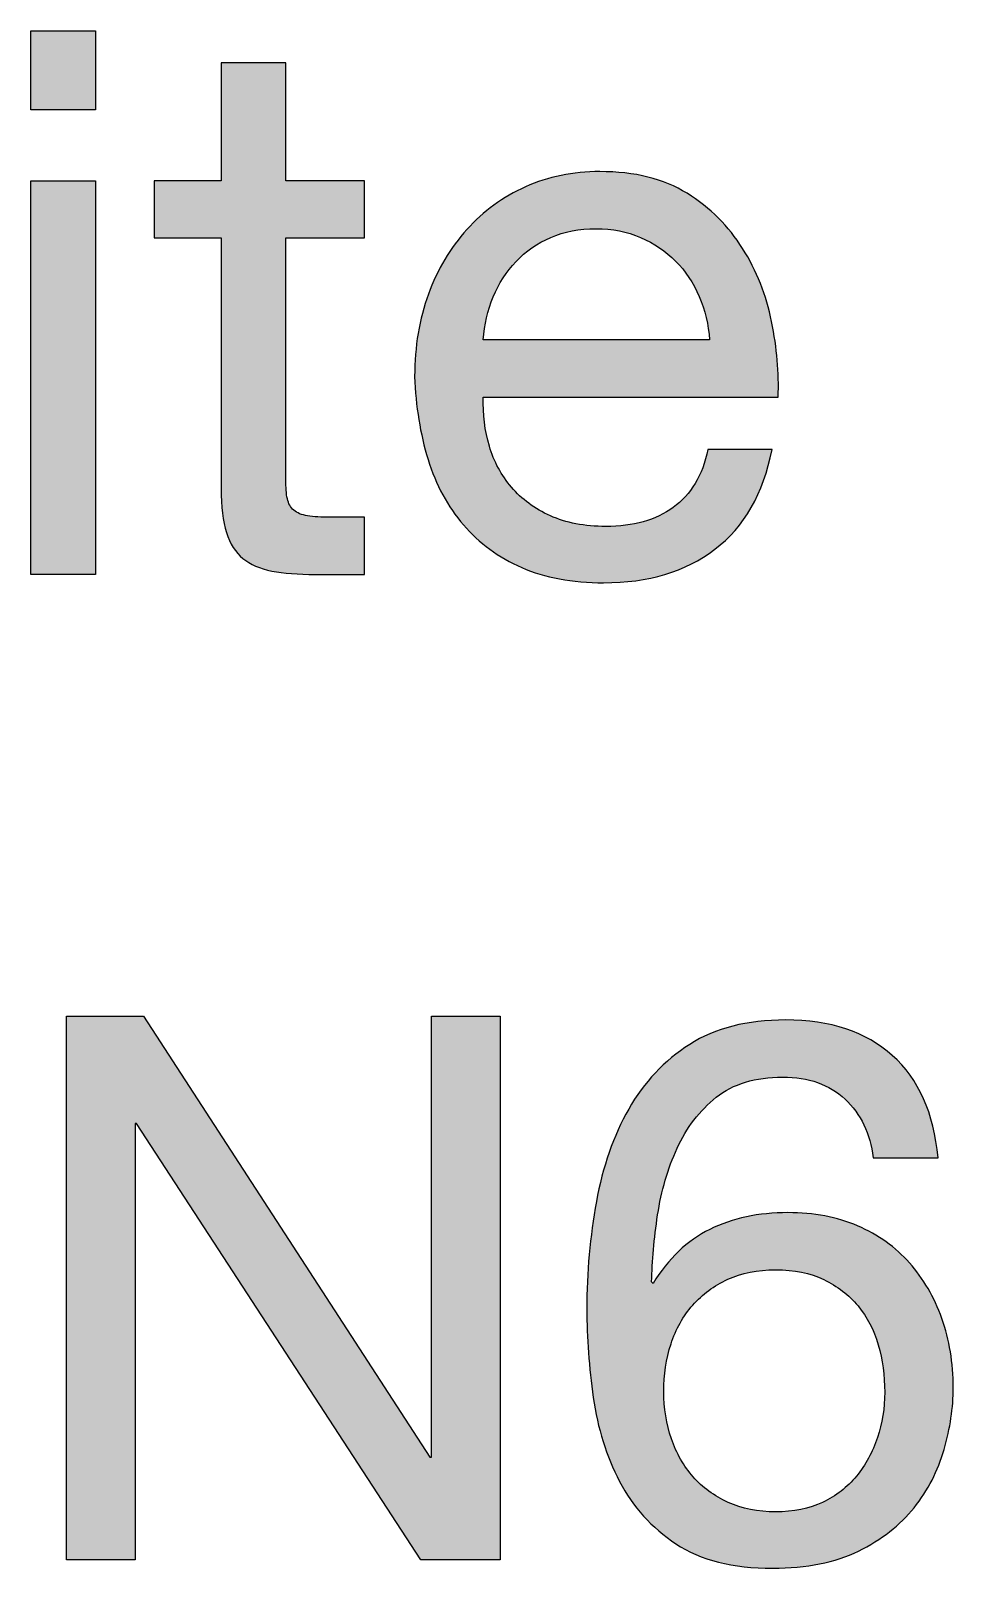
# Paper-space layout 'A2mask' of a CAD drawing. Extents: x 0 to 564, y 0 to 393.
# Drawn here: x 464.72 to 468.21, y 41.41 to 47.24 of the extents above; entities that cross this region are included whole.
import ezdxf
from ezdxf.enums import TextEntityAlignment as Align

# ---------------------------------------------------------------- set-up
doc = ezdxf.new("R2010")
doc.units = 0
doc.layers.get('0').update_dxf_attribs({"linetype": 'CONTINUOUS'})
doc.layers.get('Defpoints').update_dxf_attribs({"linetype": 'CONTINUOUS'})
doc.layers.add('JPP_Mask', color=7, linetype='CONTINUOUS')
doc.styles.add('JPP', font='arial.ttf')

# ---------------------------------------------------------------- blocks, each defined once
blk = doc.blocks.new('A2mask')
at = {"true_color": 0x004a91}
for points in [[(464.9657, 47.238), (464.7208, 47.238), (464.7208, 46.9381), (464.9657, 46.9381)], [(464.9657, 46.6699), (464.7208, 46.6699), (464.7208, 45.1788), (464.9657, 45.1788)], [(465.1158, 43.0989), (465.1214, 43.0989), (466.1973, 41.4465), (466.4972, 41.4465), (466.4972, 43.5056), (466.2374, 43.5056), (466.2374, 41.8358), (466.2318, 41.8358), (465.1473, 43.5056), (464.856, 43.5056), (464.856, 41.4465), (465.1158, 41.4465)]]:
    blk.add_hatch(color=154, dxfattribs=at).paths.add_polyline_path(points)
h = blk.add_hatch(color=154, dxfattribs=at)
edge = h.paths.add_edge_path()
edge.add_spline(control_points=[(465.9839, 46.5617), (465.9839, 46.6158), (465.9839, 46.6699), (465.9839, 46.6699), (465.9839, 46.6699), (465.9653, 46.6699), (465.9375, 46.6699)], knot_values=[21.749925, 21.749925, 21.749925, 21.749925, 22.249925, 22.249925, 22.249925, 22.5, 22.5, 22.5, 22.5], degree=3, periodic=0)
edge.add_spline(control_points=[(465.9375, 46.6699), (465.9096, 46.6699), (465.8724, 46.6699), (465.8353, 46.6699)], knot_values=[21.49993, 21.49993, 21.49993, 21.49993, 21.749925, 21.749925, 21.749925, 21.749925], degree=3, periodic=0)
edge.add_spline(control_points=[(465.8353, 46.6699), (465.8167, 46.6699), (465.7981, 46.6699), (465.7807, 46.6699)], knot_values=[21.374932, 21.374932, 21.374932, 21.374932, 21.49993, 21.49993, 21.49993, 21.49993], degree=3, periodic=0)
edge.add_spline(control_points=[(465.7807, 46.6699), (465.7633, 46.6699), (465.747, 46.6699), (465.7331, 46.6699)], knot_values=[21.249935, 21.249935, 21.249935, 21.249935, 21.374932, 21.374932, 21.374932, 21.374932], degree=3, periodic=0)
edge.add_spline(control_points=[(465.7331, 46.6699), (465.7262, 46.6699), (465.7198, 46.6699), (465.7141, 46.6699)], knot_values=[21.187436, 21.187436, 21.187436, 21.187436, 21.249935, 21.249935, 21.249935, 21.249935], degree=3, periodic=0)
edge.add_spline(control_points=[(465.7141, 46.6699), (465.7085, 46.6699), (465.7035, 46.6699), (465.6995, 46.6699)], knot_values=[21.124938, 21.124938, 21.124938, 21.124938, 21.187436, 21.187436, 21.187436, 21.187436], degree=3, periodic=0)
edge.add_spline(control_points=[(465.69, 46.6699), (465.6895, 46.6699), (465.689, 46.6699), (465.6886, 46.6699)], knot_values=[21.046814, 21.046814, 21.046814, 21.046814, 21.062439, 21.062439, 21.062439, 21.062439], degree=3, periodic=0)
edge.add_spline(control_points=[(465.6886, 46.6699), (465.6882, 46.6699), (465.6878, 46.6699), (465.6875, 46.6699)], knot_values=[21.031189, 21.031189, 21.031189, 21.031189, 21.046814, 21.046814, 21.046814, 21.046814], degree=3, periodic=0)
edge.add_spline(control_points=[(465.6875, 46.6699), (465.6874, 46.6699), (465.6873, 46.6699), (465.6872, 46.6699)], knot_values=[21.023377, 21.023377, 21.023377, 21.023377, 21.031189, 21.031189, 21.031189, 21.031189], degree=3, periodic=0)
edge.add_spline(control_points=[(465.6872, 46.6699), (465.6871, 46.6699), (465.687, 46.6699), (465.6869, 46.6699)], knot_values=[21.015565, 21.015565, 21.015565, 21.015565, 21.023377, 21.023377, 21.023377, 21.023377], degree=3, periodic=0)
edge.add_spline(control_points=[(465.6869, 46.6699), (465.6869, 46.6699), (465.6868, 46.6699), (465.6868, 46.6699)], knot_values=[21.011659, 21.011659, 21.011659, 21.011659, 21.015565, 21.015565, 21.015565, 21.015565], degree=3, periodic=0)
edge.add_spline(control_points=[(465.6868, 46.6699), (465.6868, 46.6699), (465.6868, 46.6699), (465.6868, 46.6699)], knot_values=[21.007752, 21.007752, 21.007752, 21.007752, 21.011659, 21.011659, 21.011659, 21.011659], degree=3, periodic=0)
edge.add_spline(control_points=[(465.6868, 46.6699), (465.6867, 46.6699), (465.6867, 46.6699), (465.6867, 46.6699)], knot_values=[21.005799, 21.005799, 21.005799, 21.005799, 21.007752, 21.007752, 21.007752, 21.007752], degree=3, periodic=0)
edge.add_spline(control_points=[(465.6867, 46.6699), (465.6867, 46.6699), (465.6867, 46.6699), (465.6867, 46.6699)], knot_values=[21.003846, 21.003846, 21.003846, 21.003846, 21.005799, 21.005799, 21.005799, 21.005799], degree=3, periodic=0)
edge.add_spline(control_points=[(465.6867, 46.6699), (465.6867, 46.6699), (465.6867, 46.6699), (465.6867, 46.6699)], knot_values=[21.00287, 21.00287, 21.00287, 21.00287, 21.003846, 21.003846, 21.003846, 21.003846], degree=3, periodic=0)
edge.add_spline(control_points=[(465.6867, 46.6699), (465.6867, 46.6699), (465.6867, 46.6699), (465.6867, 46.6699)], knot_values=[21.001893, 21.001893, 21.001893, 21.001893, 21.00287, 21.00287, 21.00287, 21.00287], degree=3, periodic=0)
edge.add_spline(control_points=[(465.6867, 46.6699), (465.6867, 46.6699), (465.6867, 46.6699), (465.6867, 46.6699)], knot_values=[21.001405, 21.001405, 21.001405, 21.001405, 21.001893, 21.001893, 21.001893, 21.001893], degree=3, periodic=0)
edge.add_spline(control_points=[(465.6867, 46.6699), (465.6867, 46.6699), (465.6867, 46.6699), (465.6867, 46.6699), (465.6867, 46.6699), (465.6867, 46.6699), (465.6867, 46.6699)], knot_values=[20.99994, 20.99994, 20.99994, 20.99994, 21.001345, 21.001345, 21.001345, 21.001405, 21.001405, 21.001405, 21.001405], degree=3, periodic=0)
edge.add_spline(control_points=[(465.6867, 46.6699), (465.6867, 46.6699), (465.6867, 46.6978), (465.6867, 46.7398)], knot_values=[20.749945, 20.749945, 20.749945, 20.749945, 20.99994, 20.99994, 20.99994, 20.99994], degree=3, periodic=0)
edge.add_spline(control_points=[(465.6867, 46.7398), (465.6867, 46.7817), (465.6867, 46.8375), (465.6867, 46.8934)], knot_values=[20.49995, 20.49995, 20.49995, 20.49995, 20.749945, 20.749945, 20.749945, 20.749945], degree=3, periodic=0)
edge.add_spline(control_points=[(465.6867, 46.8934), (465.6867, 46.9214), (465.6867, 46.9493), (465.6867, 46.9755)], knot_values=[20.374952, 20.374952, 20.374952, 20.374952, 20.49995, 20.49995, 20.49995, 20.49995], degree=3, periodic=0)
edge.add_spline(control_points=[(465.6867, 46.9755), (465.6867, 47.0017), (465.6867, 47.0261), (465.6867, 47.0471)], knot_values=[20.249955, 20.249955, 20.249955, 20.249955, 20.374952, 20.374952, 20.374952, 20.374952], degree=3, periodic=0)
edge.add_spline(control_points=[(465.6867, 47.0471), (465.6867, 47.0575), (465.6867, 47.0671), (465.6867, 47.0756)], knot_values=[20.187456, 20.187456, 20.187456, 20.187456, 20.249955, 20.249955, 20.249955, 20.249955], degree=3, periodic=0)
edge.add_spline(control_points=[(465.6867, 47.0756), (465.6867, 47.0842), (465.6867, 47.0916), (465.6867, 47.0977)], knot_values=[20.124958, 20.124958, 20.124958, 20.124958, 20.187456, 20.187456, 20.187456, 20.187456], degree=3, periodic=0)
edge.add_spline(control_points=[(465.6867, 47.0977), (465.6867, 47.1007), (465.6867, 47.1035), (465.6867, 47.1058)], knot_values=[20.093708, 20.093708, 20.093708, 20.093708, 20.124958, 20.124958, 20.124958, 20.124958], degree=3, periodic=0)
edge.add_spline(control_points=[(465.6867, 47.1169), (465.6867, 47.1169), (465.6867, 47.1169), (465.6867, 47.1169), (465.6867, 47.1169), (465.6867, 47.1169), (465.6867, 47.1169)], knot_values=[19.999959, 19.999959, 19.999959, 19.999959, 20, 20, 20, 20.000692, 20.000692, 20.000692, 20.000692], degree=3, periodic=0)
edge.add_spline(control_points=[(465.6867, 47.1169), (465.6867, 47.1169), (465.6714, 47.1169), (465.6484, 47.1169)], knot_values=[19.749965, 19.749965, 19.749965, 19.749965, 19.999959, 19.999959, 19.999959, 19.999959], degree=3, periodic=0)
edge.add_spline(control_points=[(465.6484, 47.1169), (465.6254, 47.1169), (465.5947, 47.1169), (465.5641, 47.1169)], knot_values=[19.49997, 19.49997, 19.49997, 19.49997, 19.749965, 19.749965, 19.749965, 19.749965], degree=3, periodic=0)
edge.add_spline(control_points=[(465.5641, 47.1169), (465.5488, 47.1169), (465.5334, 47.1169), (465.5191, 47.1169)], knot_values=[19.374972, 19.374972, 19.374972, 19.374972, 19.49997, 19.49997, 19.49997, 19.49997], degree=3, periodic=0)
edge.add_spline(control_points=[(465.5191, 47.1169), (465.5047, 47.1169), (465.4913, 47.1169), (465.4798, 47.1169)], knot_values=[19.249975, 19.249975, 19.249975, 19.249975, 19.374972, 19.374972, 19.374972, 19.374972], degree=3, periodic=0)
edge.add_spline(control_points=[(465.4798, 47.1169), (465.4741, 47.1169), (465.4688, 47.1169), (465.4641, 47.1169)], knot_values=[19.187476, 19.187476, 19.187476, 19.187476, 19.249975, 19.249975, 19.249975, 19.249975], degree=3, periodic=0)
edge.add_spline(control_points=[(465.4641, 47.1169), (465.4595, 47.1169), (465.4554, 47.1169), (465.452, 47.1169)], knot_values=[19.124977, 19.124977, 19.124977, 19.124977, 19.187476, 19.187476, 19.187476, 19.187476], degree=3, periodic=0)
edge.add_spline(control_points=[(465.4415, 47.1169), (465.4415, 47.1169), (465.4415, 47.1169), (465.4415, 47.1169), (465.4415, 47.1169), (465.4415, 47.1169), (465.4415, 47.1169)], knot_values=[18.99998, 18.99998, 18.99998, 18.99998, 19.001424, 19.001424, 19.001424, 19.001445, 19.001445, 19.001445, 19.001445], degree=3, periodic=0)
edge.add_spline(control_points=[(465.4415, 47.1169), (465.4415, 47.1169), (465.4415, 47.0051), (465.4415, 46.8934)], knot_values=[18.49999, 18.49999, 18.49999, 18.49999, 18.99998, 18.99998, 18.99998, 18.99998], degree=3, periodic=0)
edge.add_spline(control_points=[(465.4415, 46.8934), (465.4415, 46.7816), (465.4415, 46.6699), (465.4415, 46.6699), (465.4415, 46.6699), (465.4415, 46.6699), (465.4415, 46.6699)], knot_values=[17.999023, 17.999023, 17.999023, 17.999023, 18.499013, 18.499013, 18.499013, 18.49999, 18.49999, 18.49999, 18.49999], degree=3, periodic=0)
edge.add_spline(control_points=[(465.4352, 46.6699), (465.4339, 46.6699), (465.4323, 46.6699), (465.4306, 46.6699)], knot_values=[17.875003, 17.875003, 17.875003, 17.875003, 17.906252, 17.906252, 17.906252, 17.906252], degree=3, periodic=0)
edge.add_spline(control_points=[(465.4306, 46.6699), (465.4271, 46.6699), (465.4229, 46.6699), (465.4181, 46.6699)], knot_values=[17.812504, 17.812504, 17.812504, 17.812504, 17.875003, 17.875003, 17.875003, 17.875003], degree=3, periodic=0)
edge.add_spline(control_points=[(465.4181, 46.6699), (465.4132, 46.6699), (465.4078, 46.6699), (465.4018, 46.6699)], knot_values=[17.750005, 17.750005, 17.750005, 17.750005, 17.812504, 17.812504, 17.812504, 17.812504], degree=3, periodic=0)
edge.add_spline(control_points=[(465.4018, 46.6699), (465.3899, 46.6699), (465.3761, 46.6699), (465.3612, 46.6699)], knot_values=[17.625007, 17.625007, 17.625007, 17.625007, 17.750005, 17.750005, 17.750005, 17.750005], degree=3, periodic=0)
edge.add_spline(control_points=[(465.3612, 46.6699), (465.3463, 46.6699), (465.3305, 46.6699), (465.3146, 46.6699)], knot_values=[17.50001, 17.50001, 17.50001, 17.50001, 17.625008, 17.625008, 17.625008, 17.625008], degree=3, periodic=0)
edge.add_spline(control_points=[(465.3146, 46.6699), (465.2829, 46.6699), (465.2511, 46.6699), (465.2273, 46.6699)], knot_values=[17.250015, 17.250015, 17.250015, 17.250015, 17.50001, 17.50001, 17.50001, 17.50001], degree=3, periodic=0)
edge.add_spline(control_points=[(465.2273, 46.6699), (465.2035, 46.6699), (465.1877, 46.6699), (465.1877, 46.6699), (465.1877, 46.6699), (465.1877, 46.6699), (465.1877, 46.6699)], knot_values=[16.999043, 16.999043, 16.999043, 16.999043, 17.249058, 17.249058, 17.249058, 17.250015, 17.250015, 17.250015, 17.250015], degree=3, periodic=0)
edge.add_spline(control_points=[(465.1877, 46.6606), (465.1877, 46.6576), (465.1877, 46.654), (465.1877, 46.6499)], knot_values=[16.812524, 16.812524, 16.812524, 16.812524, 16.875023, 16.875023, 16.875023, 16.875023], degree=3, periodic=0)
edge.add_spline(control_points=[(465.1877, 46.6499), (465.1877, 46.6458), (465.1877, 46.6412), (465.1877, 46.6361)], knot_values=[16.750025, 16.750025, 16.750025, 16.750025, 16.812524, 16.812524, 16.812524, 16.812524], degree=3, periodic=0)
edge.add_spline(control_points=[(465.1877, 46.6361), (465.1877, 46.6259), (465.1877, 46.6141), (465.1877, 46.6014)], knot_values=[16.625028, 16.625028, 16.625028, 16.625028, 16.750025, 16.750025, 16.750025, 16.750025], degree=3, periodic=0)
edge.add_spline(control_points=[(465.1877, 46.6014), (465.1877, 46.5888), (465.1877, 46.5752), (465.1877, 46.5617)], knot_values=[16.50003, 16.50003, 16.50003, 16.50003, 16.625028, 16.625028, 16.625028, 16.625028], degree=3, periodic=0)
edge.add_spline(control_points=[(465.1877, 46.5617), (465.1877, 46.5347), (465.1877, 46.5076), (465.1877, 46.4873)], knot_values=[16.250035, 16.250035, 16.250035, 16.250035, 16.50003, 16.50003, 16.50003, 16.50003], degree=3, periodic=0)
edge.add_spline(control_points=[(465.1877, 46.4873), (465.1877, 46.467), (465.1877, 46.4535), (465.1877, 46.4535), (465.1877, 46.4535), (465.1877, 46.4535), (465.1877, 46.4535)], knot_values=[15.999063, 15.999063, 15.999063, 15.999063, 16.249098, 16.249098, 16.249098, 16.250035, 16.250035, 16.250035, 16.250035], degree=3, periodic=0)
edge.add_spline(control_points=[(465.194, 46.4535), (465.1953, 46.4535), (465.1968, 46.4535), (465.1986, 46.4535)], knot_values=[15.875042, 15.875042, 15.875042, 15.875042, 15.906292, 15.906292, 15.906292, 15.906292], degree=3, periodic=0)
edge.add_spline(control_points=[(465.1986, 46.4535), (465.2021, 46.4535), (465.2063, 46.4535), (465.2111, 46.4535)], knot_values=[15.812544, 15.812544, 15.812544, 15.812544, 15.875042, 15.875042, 15.875042, 15.875042], degree=3, periodic=0)
edge.add_spline(control_points=[(465.2111, 46.4535), (465.2159, 46.4535), (465.2214, 46.4535), (465.2273, 46.4535)], knot_values=[15.750045, 15.750045, 15.750045, 15.750045, 15.812544, 15.812544, 15.812544, 15.812544], degree=3, periodic=0)
edge.add_spline(control_points=[(465.2273, 46.4535), (465.2392, 46.4535), (465.2531, 46.4535), (465.268, 46.4535)], knot_values=[15.625048, 15.625048, 15.625048, 15.625048, 15.750045, 15.750045, 15.750045, 15.750045], degree=3, periodic=0)
edge.add_spline(control_points=[(465.268, 46.4535), (465.2828, 46.4535), (465.2987, 46.4535), (465.3146, 46.4535)], knot_values=[15.50005, 15.50005, 15.50005, 15.50005, 15.625048, 15.625048, 15.625048, 15.625048], degree=3, periodic=0)
edge.add_spline(control_points=[(465.3146, 46.4535), (465.3463, 46.4535), (465.378, 46.4535), (465.4018, 46.4535)], knot_values=[15.250055, 15.250055, 15.250055, 15.250055, 15.50005, 15.50005, 15.50005, 15.50005], degree=3, periodic=0)
edge.add_spline(control_points=[(465.4018, 46.4535), (465.4256, 46.4535), (465.4415, 46.4535), (465.4415, 46.4535), (465.4415, 46.4535), (465.4415, 46.4535), (465.4415, 46.4535)], knot_values=[14.999572, 14.999572, 14.999572, 14.999572, 15.249627, 15.249627, 15.249627, 15.250055, 15.250055, 15.250055, 15.250055], degree=3, periodic=0)
edge.add_spline(control_points=[(465.4415, 46.4429), (465.4415, 46.4394), (465.4415, 46.4351), (465.4415, 46.4301)], knot_values=[14.906312, 14.906312, 14.906312, 14.906312, 14.937561, 14.937561, 14.937561, 14.937561], degree=3, periodic=0)
edge.add_spline(control_points=[(465.4415, 46.4301), (465.4415, 46.4251), (465.4415, 46.4193), (465.4415, 46.4128)], knot_values=[14.875063, 14.875063, 14.875063, 14.875063, 14.906312, 14.906312, 14.906312, 14.906312], degree=3, periodic=0)
edge.add_spline(control_points=[(465.4415, 46.4128), (465.4415, 46.3998), (465.4415, 46.3841), (465.4415, 46.366)], knot_values=[14.812564, 14.812564, 14.812564, 14.812564, 14.875063, 14.875063, 14.875063, 14.875063], degree=3, periodic=0)
edge.add_spline(control_points=[(465.4415, 46.366), (465.4415, 46.3479), (465.4415, 46.3276), (465.4415, 46.3053)], knot_values=[14.750065, 14.750065, 14.750065, 14.750065, 14.812564, 14.812564, 14.812564, 14.812564], degree=3, periodic=0)
edge.add_spline(control_points=[(465.4415, 46.3053), (465.4415, 46.2609), (465.4415, 46.209), (465.4415, 46.1534)], knot_values=[14.625068, 14.625068, 14.625068, 14.625068, 14.750065, 14.750065, 14.750065, 14.750065], degree=3, periodic=0)
edge.add_spline(control_points=[(465.4415, 46.1534), (465.4415, 46.0978), (465.4415, 46.0385), (465.4415, 45.9792)], knot_values=[14.50007, 14.50007, 14.50007, 14.50007, 14.625068, 14.625068, 14.625068, 14.625068], degree=3, periodic=0)
edge.add_spline(control_points=[(465.4415, 45.9792), (465.4415, 45.8606), (465.4415, 45.742), (465.4415, 45.653)], knot_values=[14.250075, 14.250075, 14.250075, 14.250075, 14.50007, 14.50007, 14.50007, 14.50007], degree=3, periodic=0)
edge.add_spline(control_points=[(465.4415, 45.653), (465.4415, 45.564), (465.4415, 45.5047), (465.4415, 45.5047), (465.4415, 45.4354), (465.4485, 45.3798), (465.4617, 45.3374)], knot_values=[13, 13, 13, 13, 13.250075, 13.250075, 13.250075, 14.250075, 14.250075, 14.250075, 14.250075], degree=3, periodic=0)
edge.add_spline(control_points=[(465.4617, 45.3374), (465.4753, 45.2951), (465.4958, 45.2625), (465.5237, 45.2394)], knot_values=[12, 12, 12, 12, 13, 13, 13, 13], degree=3, periodic=0)
edge.add_spline(control_points=[(465.5237, 45.2394), (465.5515, 45.2162), (465.5883, 45.2005), (465.6333, 45.1917)], knot_values=[11, 11, 11, 11, 12, 12, 12, 12], degree=3, periodic=0)
edge.add_spline(control_points=[(465.6333, 45.1917), (465.6784, 45.1831), (465.7328, 45.1788), (465.7964, 45.1788)], knot_values=[10, 10, 10, 10, 11, 11, 11, 11], degree=3, periodic=0)
edge.add_spline(control_points=[(465.7964, 45.1788), (465.7964, 45.1788), (465.9839, 45.1788), (465.9839, 45.1788), (465.9839, 45.1788), (465.9839, 45.2329), (465.9839, 45.287)], knot_values=[8.5, 8.5, 8.5, 8.5, 9.5, 9.5, 9.5, 10, 10, 10, 10], degree=3, periodic=0)
edge.add_spline(control_points=[(465.9839, 45.287), (465.9839, 45.3411), (465.9839, 45.3952), (465.9839, 45.3952)], knot_values=[8, 8, 8, 8, 8.5, 8.5, 8.5, 8.5], degree=3, periodic=0)
edge.add_spline(control_points=[(465.9839, 45.3952), (465.9839, 45.3952), (465.8713, 45.3952), (465.8713, 45.3952)], knot_values=[7.00001, 7.00001, 7.00001, 7.00001, 7.99999, 7.99999, 7.99999, 7.99999], degree=3, periodic=0)
edge.add_spline(control_points=[(465.8713, 45.3952), (465.8328, 45.3952), (465.8017, 45.3965), (465.7775, 45.3995)], knot_values=[6, 6, 6, 6, 7, 7, 7, 7], degree=3, periodic=0)
edge.add_spline(control_points=[(465.7775, 45.3995), (465.7536, 45.4023), (465.7347, 45.4086), (465.7215, 45.4182)], knot_values=[5, 5, 5, 5, 6, 6, 6, 6], degree=3, periodic=0)
edge.add_spline(control_points=[(465.7215, 45.4182), (465.7079, 45.4278), (465.6986, 45.4412), (465.694, 45.4586)], knot_values=[4, 4, 4, 4, 5, 5, 5, 5], degree=3, periodic=0)
edge.add_spline(control_points=[(465.694, 45.4586), (465.689, 45.4759), (465.6867, 45.4989), (465.6867, 45.5277)], knot_values=[3, 3, 3, 3, 4, 4, 4, 4], degree=3, periodic=0)
edge.add_spline(control_points=[(465.6867, 45.5277), (465.6867, 45.5277), (465.6867, 46.4535), (465.6867, 46.4535), (465.6867, 46.4535), (465.761, 46.4535), (465.8353, 46.4535)], knot_values=[1.5, 1.5, 1.5, 1.5, 2.5, 2.5, 2.5, 3, 3, 3, 3], degree=3, periodic=0)
edge.add_spline(control_points=[(465.8353, 46.4535), (465.9096, 46.4535), (465.9839, 46.4535), (465.9839, 46.4535), (465.9839, 46.4535), (465.9839, 46.5076), (465.9839, 46.5617)], knot_values=[0.5, 0.5, 0.5, 0.5, 1, 1, 1, 1.5, 1.5, 1.5, 1.5], degree=3, periodic=0)
h = blk.add_hatch(color=154, dxfattribs=at)
edge = h.paths.add_edge_path()
edge.add_spline(control_points=[(466.4339, 45.8508), (466.4339, 45.8508), (467.5499, 45.8508), (467.5499, 45.8508), (467.5539, 45.9411), (467.5456, 46.0363), (467.5254, 46.1362)], knot_values=[12, 12, 12, 12, 13, 13, 13, 14, 14, 14, 14], degree=3, periodic=0)
edge.add_spline(control_points=[(467.5254, 46.1362), (467.5052, 46.2363), (467.4687, 46.3286), (467.4157, 46.4133)], knot_values=[11, 11, 11, 11, 12, 12, 12, 12], degree=3, periodic=0)
edge.add_spline(control_points=[(467.4157, 46.4133), (467.363, 46.4977), (467.2928, 46.5675), (467.2053, 46.6223)], knot_values=[10, 10, 10, 10, 11, 11, 11, 11], degree=3, periodic=0)
edge.add_spline(control_points=[(467.2053, 46.6223), (467.1178, 46.677), (467.0078, 46.7045), (466.8749, 46.7045)], knot_values=[9, 9, 9, 9, 10, 10, 10, 10], degree=3, periodic=0)
edge.add_spline(control_points=[(466.8749, 46.7045), (466.7732, 46.7045), (466.6794, 46.6853), (466.5939, 46.6469)], knot_values=[8, 8, 8, 8, 9, 9, 9, 9], degree=3, periodic=0)
edge.add_spline(control_points=[(466.5939, 46.6469), (466.5084, 46.6083), (466.4342, 46.5546), (466.3719, 46.4853)], knot_values=[7, 7, 7, 7, 8, 8, 8, 8], degree=3, periodic=0)
edge.add_spline(control_points=[(466.3719, 46.4853), (466.3093, 46.4161), (466.2606, 46.3344), (466.2261, 46.2401), (466.1917, 46.1459), (466.1741, 46.0421), (466.1741, 45.9287)], knot_values=[5, 5, 5, 5, 6, 6, 6, 7, 7, 7, 7], degree=3, periodic=0)
edge.add_spline(control_points=[(466.1741, 45.9287), (466.1781, 45.8152), (466.195, 45.7105), (466.2248, 45.6144)], knot_values=[4, 4, 4, 4, 5, 5, 5, 5], degree=3, periodic=0)
edge.add_spline(control_points=[(466.2248, 45.6144), (466.2546, 45.5181), (466.299, 45.4354), (466.3587, 45.3664)], knot_values=[3, 3, 3, 3, 4, 4, 4, 4], degree=3, periodic=0)
edge.add_spline(control_points=[(466.3587, 45.3664), (466.4183, 45.2971), (466.4919, 45.2433), (466.5794, 45.2048), (466.6668, 45.1664), (466.7702, 45.1472), (466.8895, 45.1472)], knot_values=[1, 1, 1, 1, 2, 2, 2, 3, 3, 3, 3], degree=3, periodic=0)
edge.add_spline(control_points=[(466.8895, 45.1472), (467.0585, 45.1472), (467.199, 45.1894), (467.3106, 45.2739)], knot_values=[0, 0, 0, 0, 1, 1, 1, 1], degree=3, periodic=0)
edge.add_spline(control_points=[(467.3106, 45.2739), (467.422, 45.3586), (467.4942, 45.4845), (467.527, 45.6518)], knot_values=[21, 21, 21, 21, 22, 22, 22, 22], degree=3, periodic=0)
edge.add_spline(control_points=[(467.527, 45.6518), (467.527, 45.6518), (467.2845, 45.6518), (467.2845, 45.6518), (467.2633, 45.5537), (467.2199, 45.4807), (467.1533, 45.4326)], knot_values=[19, 19, 19, 19, 20, 20, 20, 21, 21, 21, 21], degree=3, periodic=0)
edge.add_spline(control_points=[(467.1533, 45.4326), (467.087, 45.3846), (467.0018, 45.3606), (466.8981, 45.3606)], knot_values=[18, 18, 18, 18, 19, 19, 19, 19], degree=3, periodic=0)
edge.add_spline(control_points=[(466.8981, 45.3606), (466.8173, 45.3606), (466.747, 45.374), (466.6877, 45.4008)], knot_values=[17, 17, 17, 17, 18, 18, 18, 18], degree=3, periodic=0)
edge.add_spline(control_points=[(466.6877, 45.4008), (466.6281, 45.4278), (466.579, 45.4638), (466.5406, 45.509), (466.5022, 45.5542), (466.4743, 45.6061), (466.4568, 45.6647)], knot_values=[15, 15, 15, 15, 16, 16, 16, 17, 17, 17, 17], degree=3, periodic=0)
edge.add_spline(control_points=[(466.4568, 45.6647), (466.4395, 45.7234), (466.4319, 45.7853), (466.4339, 45.8508)], knot_values=[14, 14, 14, 14, 15, 15, 15, 15], degree=3, periodic=0)
edge = h.paths.add_edge_path(flags=16)
edge.add_spline(control_points=[(467.2904, 46.0672), (467.2904, 46.0672), (466.4339, 46.0672), (466.4339, 46.0672), (466.4375, 46.1248), (466.4501, 46.1792), (466.4713, 46.23)], knot_values=[6, 6, 6, 6, 7, 7, 7, 8, 8, 8, 8], degree=3, periodic=0)
edge.add_spline(control_points=[(466.4713, 46.23), (466.4925, 46.281), (466.5214, 46.3256), (466.5578, 46.3642)], knot_values=[5, 5, 5, 5, 6, 6, 6, 6], degree=3, periodic=0)
edge.add_spline(control_points=[(466.5578, 46.3642), (466.5943, 46.4027), (466.638, 46.4328), (466.689, 46.455)], knot_values=[4, 4, 4, 4, 5, 5, 5, 5], degree=3, periodic=0)
edge.add_spline(control_points=[(466.689, 46.455), (466.7401, 46.477), (466.7971, 46.4881), (466.8607, 46.4881)], knot_values=[3, 3, 3, 3, 4, 4, 4, 4], degree=3, periodic=0)
edge.add_spline(control_points=[(466.8607, 46.4881), (466.9223, 46.4881), (466.9783, 46.477), (467.0293, 46.455)], knot_values=[2, 2, 2, 2, 3, 3, 3, 3], degree=3, periodic=0)
edge.add_spline(control_points=[(467.0293, 46.455), (467.0804, 46.4328), (467.1244, 46.4031), (467.1619, 46.3655)], knot_values=[1, 1, 1, 1, 2, 2, 2, 2], degree=3, periodic=0)
edge.add_spline(control_points=[(467.1619, 46.3655), (467.1996, 46.3281), (467.2295, 46.2834), (467.2513, 46.2315)], knot_values=[0, 0, 0, 0, 1, 1, 1, 1], degree=3, periodic=0)
edge.add_spline(control_points=[(467.2513, 46.2315), (467.2735, 46.1797), (467.2865, 46.1248), (467.2904, 46.0672)], knot_values=[8, 8, 8, 8, 9, 9, 9, 9], degree=3, periodic=0)
h = blk.add_hatch(color=154, dxfattribs=at)
edge = h.paths.add_edge_path()
edge.add_spline(control_points=[(468.2129, 42.0982), (468.2129, 42.1923), (468.1987, 42.2798), (468.1698, 42.3607), (468.141, 42.4415), (468.0999, 42.5118), (468.0472, 42.5714)], knot_values=[10, 10, 10, 10, 11, 11, 11, 12, 12, 12, 12], degree=3, periodic=0)
edge.add_spline(control_points=[(468.0472, 42.5714), (467.9942, 42.6307), (467.9289, 42.6774), (467.8511, 42.7112)], knot_values=[9, 9, 9, 9, 10, 10, 10, 10], degree=3, periodic=0)
edge.add_spline(control_points=[(467.8511, 42.7112), (467.7732, 42.7447), (467.6854, 42.7616), (467.5873, 42.7616)], knot_values=[8, 8, 8, 8, 9, 9, 9, 9], degree=3, periodic=0)
edge.add_spline(control_points=[(467.5873, 42.7616), (467.4757, 42.7616), (467.3772, 42.7404), (467.2914, 42.6983)], knot_values=[7, 7, 7, 7, 8, 8, 8, 8], degree=3, periodic=0)
edge.add_spline(control_points=[(467.2914, 42.6983), (467.2059, 42.6559), (467.1344, 42.5876), (467.0767, 42.4935)], knot_values=[6, 6, 6, 6, 7, 7, 7, 7], degree=3, periodic=0)
edge.add_spline(control_points=[(467.0767, 42.4935), (467.0767, 42.4935), (467.0711, 42.4992), (467.0711, 42.4992)], knot_values=[5.00001, 5.00001, 5.00001, 5.00001, 6, 6, 6, 6], degree=3, periodic=0)
edge.add_spline(control_points=[(467.0711, 42.4992), (467.0727, 42.578), (467.0807, 42.6625), (467.0939, 42.753)], knot_values=[4, 4, 4, 4, 5, 5, 5, 5], degree=3, periodic=0)
edge.add_spline(control_points=[(467.0939, 42.753), (467.1075, 42.8434), (467.132, 42.9276), (467.1675, 43.0055), (467.203, 43.0833), (467.2527, 43.1476), (467.3159, 43.1983)], knot_values=[2, 2, 2, 2, 3, 3, 3, 4, 4, 4, 4], degree=3, periodic=0)
edge.add_spline(control_points=[(467.3159, 43.1983), (467.3796, 43.2493), (467.4631, 43.275), (467.5671, 43.275)], knot_values=[1, 1, 1, 1, 2, 2, 2, 2], degree=3, periodic=0)
edge.add_spline(control_points=[(467.5671, 43.275), (467.6652, 43.275), (467.7437, 43.247), (467.8034, 43.1914)], knot_values=[0, 0, 0, 0, 1, 1, 1, 1], degree=3, periodic=0)
edge.add_spline(control_points=[(467.8034, 43.1914), (467.863, 43.1357), (467.8988, 43.0615), (467.9101, 42.9694)], knot_values=[27, 27, 27, 27, 28, 28, 28, 28], degree=3, periodic=0)
edge.add_spline(control_points=[(467.9101, 42.9694), (467.9101, 42.9694), (468.1553, 42.9694), (468.1553, 42.9694), (468.14, 43.1383), (468.0824, 43.2677), (467.9823, 43.3572)], knot_values=[25, 25, 25, 25, 26, 26, 26, 27, 27, 27, 27], degree=3, periodic=0)
edge.add_spline(control_points=[(467.9823, 43.3572), (467.8822, 43.4465), (467.7477, 43.4912), (467.5784, 43.4912)], knot_values=[24, 24, 24, 24, 25, 25, 25, 25], degree=3, periodic=0)
edge.add_spline(control_points=[(467.5784, 43.4912), (467.4323, 43.4912), (467.3113, 43.4604), (467.2152, 43.399), (467.1191, 43.3375), (467.0423, 43.256), (466.9843, 43.1539)], knot_values=[22, 22, 22, 22, 23, 23, 23, 24, 24, 24, 24], degree=3, periodic=0)
edge.add_spline(control_points=[(466.9843, 43.1539), (466.9266, 43.0519), (466.8859, 42.9352), (466.862, 42.8034)], knot_values=[21, 21, 21, 21, 22, 22, 22, 22], degree=3, periodic=0)
edge.add_spline(control_points=[(466.862, 42.8034), (466.8378, 42.6718), (466.8259, 42.5356), (466.8259, 42.3955)], knot_values=[20, 20, 20, 20, 21, 21, 21, 21], degree=3, periodic=0)
edge.add_spline(control_points=[(466.8259, 42.3955), (466.8259, 42.2878), (466.8338, 42.1761), (466.8504, 42.0608)], knot_values=[19, 19, 19, 19, 20, 20, 20, 20], degree=3, periodic=0)
edge.add_spline(control_points=[(466.8504, 42.0608), (466.8666, 41.9455), (466.8998, 41.8398), (466.9498, 41.7437)], knot_values=[18, 18, 18, 18, 19, 19, 19, 19], degree=3, periodic=0)
edge.add_spline(control_points=[(466.9498, 41.7437), (466.9998, 41.6473), (467.0711, 41.5684), (467.1632, 41.5071)], knot_values=[17, 17, 17, 17, 18, 18, 18, 18], degree=3, periodic=0)
edge.add_spline(control_points=[(467.1632, 41.5071), (467.2556, 41.4455), (467.3776, 41.4147), (467.5297, 41.4147)], knot_values=[16, 16, 16, 16, 17, 17, 17, 17], degree=3, periodic=0)
edge.add_spline(control_points=[(467.5297, 41.4147), (467.6582, 41.4147), (467.7666, 41.4365), (467.8541, 41.4796)], knot_values=[15, 15, 15, 15, 16, 16, 16, 16], degree=3, periodic=0)
edge.add_spline(control_points=[(467.8541, 41.4796), (467.9415, 41.523), (468.0115, 41.5777), (468.0645, 41.644), (468.1175, 41.7102), (468.1553, 41.7838), (468.1785, 41.8646), (468.2017, 41.9455), (468.2129, 42.0234), (468.2129, 42.0982)], knot_values=[12, 12, 12, 12, 13, 13, 13, 14, 14, 14, 15, 15, 15, 15], degree=3, periodic=0)
edge = h.paths.add_edge_path(flags=16)
edge.add_spline(control_points=[(467.1446, 42.2642), (467.1629, 42.3209), (467.19, 42.3699), (467.2268, 42.411)], knot_values=[1, 1, 1, 1, 2, 2, 2, 2], degree=3, periodic=0)
edge.add_spline(control_points=[(467.2268, 42.411), (467.2633, 42.4525), (467.3073, 42.4853), (467.3594, 42.5091)], knot_values=[0, 0, 0, 0, 1, 1, 1, 1], degree=3, periodic=0)
edge.add_spline(control_points=[(467.3594, 42.5091), (467.4114, 42.5333), (467.4717, 42.5452), (467.5409, 42.5452), (467.6102, 42.5452), (467.6708, 42.5326), (467.7228, 42.5078)], knot_values=[14, 14, 14, 14, 15, 15, 15, 16, 16, 16, 16], degree=3, periodic=0)
edge.add_spline(control_points=[(467.7228, 42.5078), (467.7745, 42.4829), (467.8179, 42.4495), (467.8524, 42.4084)], knot_values=[13, 13, 13, 13, 14, 14, 14, 14], degree=3, periodic=0)
edge.add_spline(control_points=[(467.8524, 42.4084), (467.8872, 42.367), (467.9127, 42.3179), (467.9289, 42.2613), (467.9452, 42.2046), (467.9535, 42.1443), (467.9535, 42.081)], knot_values=[11, 11, 11, 11, 12, 12, 12, 13, 13, 13, 13], degree=3, periodic=0)
edge.add_spline(control_points=[(467.9535, 42.081), (467.9535, 42.0214), (467.9442, 41.964), (467.926, 41.9094), (467.9077, 41.8547), (467.8812, 41.806), (467.8468, 41.7636)], knot_values=[9, 9, 9, 9, 10, 10, 10, 11, 11, 11, 11], degree=3, periodic=0)
edge.add_spline(control_points=[(467.8468, 41.7636), (467.8123, 41.7215), (467.7692, 41.6884), (467.7185, 41.6642)], knot_values=[8, 8, 8, 8, 9, 9, 9, 9], degree=3, periodic=0)
edge.add_spline(control_points=[(467.7185, 41.6642), (467.6675, 41.6403), (467.6082, 41.628), (467.5409, 41.628), (467.4737, 41.628), (467.4137, 41.6403), (467.3607, 41.6642)], knot_values=[6, 6, 6, 6, 7, 7, 7, 8, 8, 8, 8], degree=3, periodic=0)
edge.add_spline(control_points=[(467.3607, 41.6642), (467.308, 41.6884), (467.2636, 41.7205), (467.2281, 41.7609), (467.1927, 41.8013), (467.1652, 41.8494), (467.146, 41.9051), (467.1267, 41.9607), (467.1171, 42.0204), (467.1171, 42.084)], knot_values=[3, 3, 3, 3, 4, 4, 4, 5, 5, 5, 6, 6, 6, 6], degree=3, periodic=0)
edge.add_spline(control_points=[(467.1171, 42.084), (467.1171, 42.1473), (467.1261, 42.2073), (467.1446, 42.2642)], knot_values=[2, 2, 2, 2, 3, 3, 3, 3], degree=3, periodic=0)
at = {"layer": 'Defpoints', "color": 154, "true_color": 0x004a91}
for points in [[(464.7208, 46.9381), (464.7208, 47.238), (464.9657, 47.238), (464.9657, 46.9381), (464.7208, 46.9381)], [(464.9657, 46.6699), (464.9657, 45.1788), (464.7208, 45.1788), (464.7208, 46.6699), (464.9657, 46.6699)], [(465.1473, 43.5056), (466.2318, 41.8358), (466.2374, 41.8358), (466.2374, 43.5056), (466.4972, 43.5056), (466.4972, 41.4465), (466.1973, 41.4465), (465.1214, 43.0989), (465.1158, 43.0989), (465.1158, 41.4465), (464.856, 41.4465), (464.856, 43.5056), (465.1473, 43.5056)]]:
    blk.add_lwpolyline(points, dxfattribs=at)
for points, knots in [([(465.9839, 46.6699), (465.9839, 46.6699), (465.9839, 46.4535), (465.9839, 46.4535), (465.9839, 46.4535), (465.6867, 46.4535), (465.6867, 46.4535), (465.6867, 46.4535), (465.6867, 45.5277), (465.6867, 45.5277), (465.6867, 45.4989), (465.689, 45.4759), (465.694, 45.4586), (465.6986, 45.4412), (465.7079, 45.4278), (465.7215, 45.4182), (465.7347, 45.4086), (465.7536, 45.4023), (465.7775, 45.3995), (465.8017, 45.3965), (465.8328, 45.3952), (465.8713, 45.3952), (465.8713, 45.3952), (465.9839, 45.3952), (465.9839, 45.3952), (465.9839, 45.3952), (465.9839, 45.1788), (465.9839, 45.1788), (465.9839, 45.1788), (465.7964, 45.1788), (465.7964, 45.1788), (465.7328, 45.1788), (465.6784, 45.1831), (465.6333, 45.1917), (465.5883, 45.2005), (465.5515, 45.2162), (465.5237, 45.2394), (465.4958, 45.2625), (465.4753, 45.2951), (465.4617, 45.3374), (465.4485, 45.3798), (465.4415, 45.4354), (465.4415, 45.5047), (465.4415, 45.5047), (465.4415, 46.4535), (465.4415, 46.4535), (465.4415, 46.4535), (465.1877, 46.4535), (465.1877, 46.4535), (465.1877, 46.4535), (465.1877, 46.6699), (465.1877, 46.6699), (465.1877, 46.6699), (465.4415, 46.6699), (465.4415, 46.6699), (465.4415, 46.6699), (465.4415, 47.1169), (465.4415, 47.1169), (465.4415, 47.1169), (465.6867, 47.1169), (465.6867, 47.1169), (465.6867, 47.1169), (465.6867, 46.6699), (465.6867, 46.6699), (465.6867, 46.6699), (465.9839, 46.6699), (465.9839, 46.6699)], [0, 0, 0, 0, 1, 1, 1, 2, 2, 2, 3, 3, 3, 4, 4, 4, 5, 5, 5, 6, 6, 6, 7, 7, 7, 8, 8, 8, 9, 9, 9, 10, 10, 10, 11, 11, 11, 12, 12, 12, 13, 13, 13, 14, 14, 14, 15, 15, 15, 16, 16, 16, 17, 17, 17, 18, 18, 18, 19, 19, 19, 20, 20, 20, 21, 21, 21, 22, 22, 22, 22]), ([(467.3106, 45.2739), (467.199, 45.1894), (467.0585, 45.1472), (466.8895, 45.1472), (466.7702, 45.1472), (466.6668, 45.1664), (466.5794, 45.2048), (466.4919, 45.2433), (466.4183, 45.2971), (466.3587, 45.3664), (466.299, 45.4354), (466.2546, 45.5181), (466.2248, 45.6144), (466.195, 45.7105), (466.1781, 45.8152), (466.1741, 45.9287), (466.1741, 46.0421), (466.1917, 46.1459), (466.2261, 46.2401), (466.2606, 46.3344), (466.3093, 46.4161), (466.3719, 46.4853), (466.4342, 46.5546), (466.5084, 46.6083), (466.5939, 46.6469), (466.6794, 46.6853), (466.7732, 46.7045), (466.8749, 46.7045), (467.0078, 46.7045), (467.1178, 46.677), (467.2053, 46.6223), (467.2928, 46.5675), (467.363, 46.4977), (467.4157, 46.4133), (467.4687, 46.3286), (467.5052, 46.2363), (467.5254, 46.1362), (467.5456, 46.0363), (467.5539, 45.9411), (467.5499, 45.8508), (467.5499, 45.8508), (466.4339, 45.8508), (466.4339, 45.8508), (466.4319, 45.7853), (466.4395, 45.7234), (466.4568, 45.6647), (466.4743, 45.6061), (466.5022, 45.5542), (466.5406, 45.509), (466.579, 45.4638), (466.6281, 45.4278), (466.6877, 45.4008), (466.747, 45.374), (466.8173, 45.3606), (466.8981, 45.3606), (467.0018, 45.3606), (467.087, 45.3846), (467.1533, 45.4326), (467.2199, 45.4807), (467.2633, 45.5537), (467.2845, 45.6518), (467.2845, 45.6518), (467.527, 45.6518), (467.527, 45.6518), (467.4942, 45.4845), (467.422, 45.3586), (467.3106, 45.2739)], [0, 0, 0, 0, 1, 1, 1, 2, 2, 2, 3, 3, 3, 4, 4, 4, 5, 5, 5, 6, 6, 6, 7, 7, 7, 8, 8, 8, 9, 9, 9, 10, 10, 10, 11, 11, 11, 12, 12, 12, 13, 13, 13, 14, 14, 14, 15, 15, 15, 16, 16, 16, 17, 17, 17, 18, 18, 18, 19, 19, 19, 20, 20, 20, 21, 21, 21, 22, 22, 22, 22]), ([(467.2513, 46.2315), (467.2295, 46.2834), (467.1996, 46.3281), (467.1619, 46.3655), (467.1244, 46.4031), (467.0804, 46.4328), (467.0293, 46.455), (466.9783, 46.477), (466.9223, 46.4881), (466.8607, 46.4881), (466.7971, 46.4881), (466.7401, 46.477), (466.689, 46.455), (466.638, 46.4328), (466.5943, 46.4027), (466.5578, 46.3642), (466.5214, 46.3256), (466.4925, 46.281), (466.4713, 46.23), (466.4501, 46.1792), (466.4375, 46.1248), (466.4339, 46.0672), (466.4339, 46.0672), (467.2904, 46.0672), (467.2904, 46.0672), (467.2865, 46.1248), (467.2735, 46.1797), (467.2513, 46.2315)], [0, 0, 0, 0, 1, 1, 1, 2, 2, 2, 3, 3, 3, 4, 4, 4, 5, 5, 5, 6, 6, 6, 7, 7, 7, 8, 8, 8, 9, 9, 9, 9]), ([(467.8034, 43.1914), (467.7437, 43.247), (467.6652, 43.275), (467.5671, 43.275), (467.4631, 43.275), (467.3796, 43.2493), (467.3159, 43.1983), (467.2527, 43.1476), (467.203, 43.0833), (467.1675, 43.0055), (467.132, 42.9276), (467.1075, 42.8434), (467.0939, 42.753), (467.0807, 42.6625), (467.0727, 42.578), (467.0711, 42.4992), (467.0711, 42.4992), (467.0767, 42.4935), (467.0767, 42.4935), (467.1344, 42.5876), (467.2059, 42.6559), (467.2914, 42.6983), (467.3772, 42.7404), (467.4757, 42.7616), (467.5873, 42.7616), (467.6854, 42.7616), (467.7732, 42.7447), (467.8511, 42.7112), (467.9289, 42.6774), (467.9942, 42.6307), (468.0472, 42.5714), (468.0999, 42.5118), (468.141, 42.4415), (468.1698, 42.3607), (468.1987, 42.2798), (468.2129, 42.1923), (468.2129, 42.0982), (468.2129, 42.0234), (468.2017, 41.9455), (468.1785, 41.8646), (468.1553, 41.7838), (468.1175, 41.7102), (468.0645, 41.644), (468.0115, 41.5777), (467.9415, 41.523), (467.8541, 41.4796), (467.7666, 41.4365), (467.6582, 41.4147), (467.5297, 41.4147), (467.3776, 41.4147), (467.2556, 41.4455), (467.1632, 41.5071), (467.0711, 41.5684), (466.9998, 41.6473), (466.9498, 41.7437), (466.8998, 41.8398), (466.8666, 41.9455), (466.8504, 42.0608), (466.8338, 42.1761), (466.8259, 42.2878), (466.8259, 42.3955), (466.8259, 42.5356), (466.8378, 42.6718), (466.862, 42.8034), (466.8859, 42.9352), (466.9266, 43.0519), (466.9843, 43.1539), (467.0423, 43.256), (467.1191, 43.3375), (467.2152, 43.399), (467.3113, 43.4604), (467.4323, 43.4912), (467.5784, 43.4912), (467.7477, 43.4912), (467.8822, 43.4465), (467.9823, 43.3572), (468.0824, 43.2677), (468.14, 43.1383), (468.1553, 42.9694), (468.1553, 42.9694), (467.9101, 42.9694), (467.9101, 42.9694), (467.8988, 43.0615), (467.863, 43.1357), (467.8034, 43.1914)], [0, 0, 0, 0, 1, 1, 1, 2, 2, 2, 3, 3, 3, 4, 4, 4, 5, 5, 5, 6, 6, 6, 7, 7, 7, 8, 8, 8, 9, 9, 9, 10, 10, 10, 11, 11, 11, 12, 12, 12, 13, 13, 13, 14, 14, 14, 15, 15, 15, 16, 16, 16, 17, 17, 17, 18, 18, 18, 19, 19, 19, 20, 20, 20, 21, 21, 21, 22, 22, 22, 23, 23, 23, 24, 24, 24, 25, 25, 25, 26, 26, 26, 27, 27, 27, 28, 28, 28, 28]), ([(467.3594, 42.5091), (467.3073, 42.4853), (467.2633, 42.4525), (467.2268, 42.411), (467.19, 42.3699), (467.1629, 42.3209), (467.1446, 42.2642), (467.1261, 42.2073), (467.1171, 42.1473), (467.1171, 42.084), (467.1171, 42.0204), (467.1267, 41.9607), (467.146, 41.9051), (467.1652, 41.8494), (467.1927, 41.8013), (467.2281, 41.7609), (467.2636, 41.7205), (467.308, 41.6884), (467.3607, 41.6642), (467.4137, 41.6403), (467.4737, 41.628), (467.5409, 41.628), (467.6082, 41.628), (467.6675, 41.6403), (467.7185, 41.6642), (467.7692, 41.6884), (467.8123, 41.7215), (467.8468, 41.7636), (467.8812, 41.806), (467.9077, 41.8547), (467.926, 41.9094), (467.9442, 41.964), (467.9535, 42.0214), (467.9535, 42.081), (467.9535, 42.1443), (467.9452, 42.2046), (467.9289, 42.2613), (467.9127, 42.3179), (467.8872, 42.367), (467.8524, 42.4084), (467.8179, 42.4495), (467.7745, 42.4829), (467.7228, 42.5078), (467.6708, 42.5326), (467.6102, 42.5452), (467.5409, 42.5452), (467.4717, 42.5452), (467.4114, 42.5333), (467.3594, 42.5091)], [0, 0, 0, 0, 1, 1, 1, 2, 2, 2, 3, 3, 3, 4, 4, 4, 5, 5, 5, 6, 6, 6, 7, 7, 7, 8, 8, 8, 9, 9, 9, 10, 10, 10, 11, 11, 11, 12, 12, 12, 13, 13, 13, 14, 14, 14, 15, 15, 15, 16, 16, 16, 16])]:
    blk.add_open_spline(points, degree=3, knots=knots, dxfattribs=at)
at = {"color": 7, "style": 'JPP'}
for tag, p in [('Client', (516.6, 80.5)), ('Project1', (516.6, 63)), ('Project2', (516.6, 57.75)), ('Project3', (516.6, 52.5)), ('Title1', (516.6, 40.25)), ('Title2', (516.6, 35)), ('Title3', (516.6, 29.75)), ('Status', (441, 5.25))]:
    blk.add_attdef(tag, text='', height=2.5, dxfattribs=at).set_placement(p, align=Align.MIDDLE_LEFT)
at = {"color": 2, "style": 'JPP'}
for tag, p in [('Scale', (460.25, 17.5)), ('Checked', (523.25, 17.5)), ('Drawn', (491.75, 17.5)), ('Date', (554.75, 17.5))]:
    blk.add_attdef(tag, text='', height=1.4, dxfattribs=at).set_placement(p, align=Align.MIDDLE_CENTER)
at = {"color": 6, "style": 'JPP'}
for tag, p in [('Ref', (504, 5.25)), ('DrgNo.', (533.4, 5.25))]:
    blk.add_attdef(tag, text='', height=2.8, dxfattribs=at).set_placement(p, align=Align.MIDDLE_LEFT)
blk.add_attdef('Rev', text='', height=2.8, dxfattribs=at).set_placement((557.3923, 5.25), align=Align.MIDDLE_CENTER)

psp = doc.layouts.new('A2mask')

# ---------------------------------------------------------------- block references
at = {"layer": 'JPP_Mask'}
psp.add_blockref('A2mask', (0, 0), dxfattribs=at)

doc.saveas('drawing.dxf')
